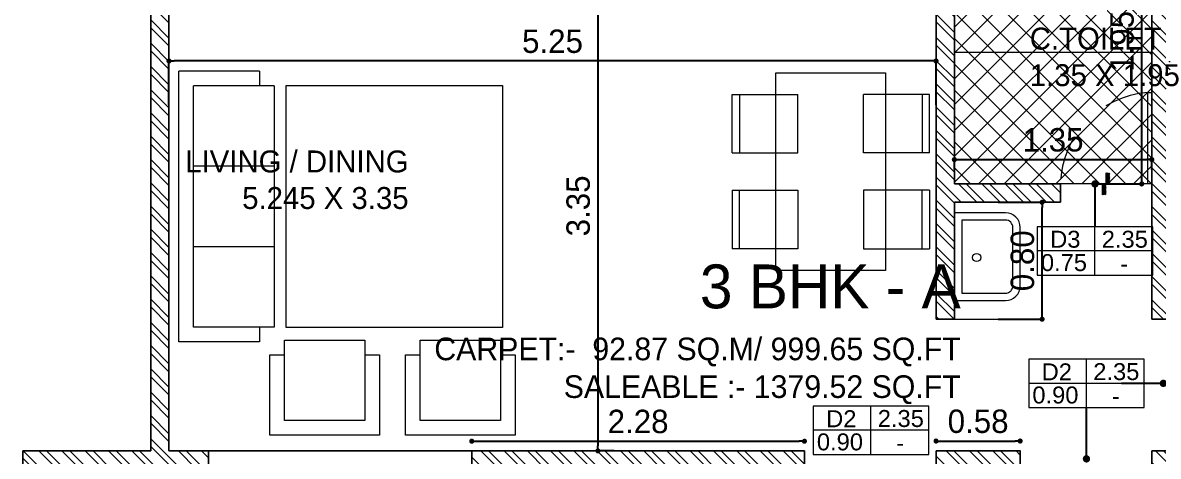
# Model space of a CAD drawing. Header units: metres. Extents: x 494 to 1845, y -666 to 1061.
# Drawn here: x 1821.823 to 1824.378, y 188.966 to 189.941 of the extents above; entities that cross this region are included whole.
import ezdxf

# ---------------------------------------------------------------- set-up
doc = ezdxf.new("R2010")
doc.units = ezdxf.units.M
doc.header["$MEASUREMENT"] = 0
doc.linetypes.add('1', pattern=[0])
doc.linetypes.add('DASHED2', pattern=[0.375, 0.25, -0.125])
doc.layers.get('Defpoints').update_dxf_attribs({"color": 12})
for name, color, linetype in [('A-AREA', 1, 'Continuous'), ('TILE DROP', 180, '1'), ('VDA-TEXT', 250, '1'), ('VDA-WALL BELOW', 8, 'Continuous')]:
    doc.layers.add(name, color=color, linetype=linetype)
for name, color, linetype, lineweight in [('A-Furniture', 8, 'Continuous', 13), ('A-Wall Hatch', 8, 'Continuous', 9), ('DIMENSION', 8, 'Continuous', 5), ('VDA-DOOR', 23, 'Continuous', 5), ('VDA-DW TAGS', 4, 'Continuous', 9), ('VDA-FURNITURE', 8, 'Continuous', 13), ('VDA-HATCH', 8, 'Continuous', 9), ('VDA-PLUMBING', 8, 'Continuous', 13), ('VDA-WALL', 250, 'Continuous', 25)]:
    doc.layers.add(name, color=color, linetype=linetype, lineweight=lineweight)
doc.styles.add('arial', font='arial.ttf', dxfattribs={"height": 0.3})
doc.styles.add('RS', font='GOTHIC.TTF')
doc.styles.get("Standard").update_dxf_attribs({"font": 'arial.ttf'})
doc.dimstyles.new('SMALL-1', dxfattribs={"dimtxt": 0.16, "dimasz": 0.035, "dimexe": 0, "dimexo": 0.1, "dimgap": 0.05, "dimtad": 1, "dimzin": 0, "dimdsep": 46, "dimtxsty": 'RS', "dimblk": 'DOT', "dimcen": 2.5, "dimclrd": 256, "dimclre": 256, "dimclrt": 5, "dimadec": 0, "dimazin": 0, "dimtfac": 1, "dimtdec": 3, "dimtofl": 0, "dimtmove": 0, "dimatfit": 3, "dimfxl": 0, "dimtolj": 1, "dimtzin": 0, "dimarcsym": 0})
pattern_1 = [(135, (-4e-16, 0.375), (-0.00441942, -0.00441942), [])]

# ---------------------------------------------------------------- blocks, each defined once
blk = doc.blocks.new('zw$DD4')
at = {"layer": 'A-Furniture', "extrusion": (1.20478e-06, -1.51523e-06, 1)}
for p, q in [((0.3, 1.3525), (0.3, 0)), ((1.05, 1.3525), (0.3, 1.3525)), ((1.05, 0), (1.05, 1.3525)), ((0.45, 1.2033), (0, 1.2033)), ((0, 0.8033), (0, 1.2033)), ((0.05, 1.2033), (0.05, 0.8033)), ((0.45, 0.8033), (0.45, 1.2033)), ((0.9, 0.8033), (0.9, 1.2033)), ((0.9, 1.2033), (1.35, 1.2033)), ((1.3, 1.2033), (1.3, 0.8033)), ((1.35, 0.8033), (1.35, 1.2033)), ((0, 0.8033), (0.45, 0.8033)), ((1.35, 0.8033), (0.9, 0.8033)), ((0, 0.5473), (0.45, 0.5473)), ((0, 0.5473), (0, 0.1473)), ((0.05, 0.1473), (0.05, 0.5473)), ((0.45, 0.5473), (0.45, 0.1473)), ((1.35, 0.5473), (0.9, 0.5473)), ((0.9, 0.5473), (0.9, 0.1473)), ((1.3, 0.1473), (1.3, 0.5473)), ((1.35, 0.5473), (1.35, 0.1473)), ((0, 0.1473), (0.45, 0.1473)), ((1.35, 0.1473), (0.9, 0.1473)), ((0.3, 0), (1.05, 0))]:
    blk.add_line(p, q, dxfattribs=at)
blk = doc.blocks.new('zw$FFF1')
at = {"layer": 'A-Furniture', "color": 8, "extrusion": (1.51523e-06, 1.20478e-06, 1)}
for p, q in [((0.6213, 2.4887), (0.6212, 1.9389)), ((1.3713, 2.4887), (0.6213, 2.4887)), ((1.3712, 1.9387), (1.3713, 2.4887)), ((2.299, 2.4887), (1.549, 2.4887)), ((1.549, 2.4887), (1.549, 1.9389)), ((2.299, 1.9387), (2.299, 2.4887)), ((1.2712, 2.3887), (0.7212, 2.3887)), ((0.7212, 2.3887), (0.7212, 1.8387)), ((1.2712, 1.8387), (1.2712, 2.3887)), ((2.199, 2.3887), (1.649, 2.3887)), ((1.649, 2.3887), (1.649, 1.8387)), ((2.199, 1.8387), (2.199, 2.3887)), ((0.6212, 1.9389), (0.7214, 1.9387)), ((0.7214, 1.9387), (0.7212, 1.9387)), ((1.2712, 1.9387), (1.3712, 1.9387)), ((1.549, 1.9389), (1.6491, 1.9387)), ((1.6491, 1.9387), (1.649, 1.9387)), ((2.199, 1.9387), (2.299, 1.9387)), ((0.7212, 1.8387), (1.2712, 1.8387)), ((1.649, 1.8387), (2.199, 1.8387))]:
    blk.add_line(p, q, dxfattribs=at)
at = {"layer": 'A-Furniture', "color": 8, "extrusion": (1.51523e-06, -1.20478e-06, 1)}
for p, q in [((0.55, 1.85), (0, 1.85)), ((0, 1.85), (0, 0)), ((0.55, 1.75), (0.55, 1.85)), ((0.65, 1.75), (0.1, 1.75)), ((0.1, 1.75), (0.1, 0.1)), ((0.65, 0.1), (0.65, 1.75)), ((2.2125, 1.7528), (0.7328, 1.7528)), ((0.7328, 1.7528), (0.7328, 0.0973)), ((2.2126, 0.0973), (2.2125, 1.7528)), ((0.65, 1.2), (0.1, 1.2)), ((0.65, 0.65), (0.1, 0.65)), ((0.65, 0.1), (0.1, 0.1)), ((0.55, 0), (0.55, 0.1)), ((0.7328, 0.0973), (2.2126, 0.0973)), ((0.55, 0), (0, 0))]:
    blk.add_line(p, q, dxfattribs=at)
blk = doc.blocks.new('zw$FB86')
at = {"layer": 'VDA-FURNITURE'}
for points in [[(0, 0.45), (0, 0.1, 0.414214), (0.1, 0), (0.5, 0, 0.414214), (0.6, 0.1), (0.6, 0.45)], [(0.05, 0.4), (0.05, 0.1, 0.414214), (0.1, 0.05), (0.5, 0.05, 0.414214), (0.55, 0.1), (0.55, 0.4)]]:
    blk.add_lwpolyline(points, format="xyb", close=True, dxfattribs=at)
blk.add_circle((0.2942, 0.2973), 0.0278, dxfattribs=at)
blk = doc.blocks.new('zw$F1DC')
at = {"layer": 'VDA-DOOR'}
for p, q in [((0, 0), (0, 0.9)), ((0, 0.038), (0.9, 0.038)), ((0, 0), (0.9, 0)), ((0.9, 0.038), (0.9, 0))]:
    blk.add_line(p, q, dxfattribs=at).dxf.unprotected_set("ltscale", 0)
at = {"layer": 'VDA-DOOR', "linetype": 'DASHED2', "ltscale": 0.3}
blk.add_arc((-0.028, -0.03), 0.931, 4.2128, 88.2563, dxfattribs=at)
blk = doc.blocks.new('zw$AB1F')
at = {"layer": 'VDA-DOOR', "xscale": 1.111111111003124, "yscale": 1.111111111003124, "zscale": 1.111111111003124, "rotation": 90.00000000080222}
blk.add_blockref('zw$F1DC', (1, 0), dxfattribs=at)
blk = doc.blocks.new('_Dot')
at = {"color": 0, "linetype": 'ByBlock', "lineweight": -2}
blk.add_line((-0.5, 0), (-1, 0), dxfattribs=at)
at = {"color": 0, "linetype": 'ByBlock', "const_width": 0.5}
blk.add_lwpolyline([(-0.25, 0, 1), (0.25, 0, 1)], format="xyb", close=True, dxfattribs=at)
blk = doc.blocks.new('*D1128')
at = {"layer": 'Defpoints', "color": 0, "transparency": 16777216}
for p in [(-3.575, 2.45), (-3.7875, -0.9), (-3.575, -0.9)]:
    blk.add_point(p, dxfattribs=at)
at = {"layer": 'DIMENSION', "lineweight": -2, "transparency": 16777216}
for p, q in [((-3.675, 2.45), (-3.7875, 2.45)), ((-3.7875, 2.415), (-3.7875, -0.865)), ((-3.675, -0.9), (-3.7875, -0.9))]:
    blk.add_line(p, q, dxfattribs=at)
at = {"layer": 'DIMENSION', "lineweight": -2, "transparency": 16777216, "xscale": 0.035, "yscale": 0.035, "zscale": 0.035}
for p, rotation in [((-3.7875, 2.45), 90), ((-3.7875, -0.9), 270)]:
    blk.add_blockref('_Dot', p, dxfattribs=dict(at, rotation=rotation))
at = {"layer": 'DIMENSION', "color": 5, "transparency": 16777216, "insert": (-3.9215, 0.775), "char_height": 0.16, "attachment_point": 5, "rotation": 90, "style": 'RS'}
blk.add_mtext('\\A1;3.35', dxfattribs=at)
blk = doc.blocks.new('*D1129')
at = {"layer": 'Defpoints', "color": 0, "transparency": 16777216}
for p in [(-6.72, 1.7658), (-6.72, 0), (-1.475, 0)]:
    blk.add_point(p, dxfattribs=at)
at = {"layer": 'DIMENSION', "lineweight": -2, "transparency": 16777216}
for p, q in [((-6.72, 1.4658), (-6.72, 1.7658)), ((-1.51, 1.7658), (-6.685, 1.7658)), ((-1.475, 1.4658), (-1.475, 1.7658))]:
    blk.add_line(p, q, dxfattribs=at)
at = {"layer": 'DIMENSION', "lineweight": -2, "transparency": 16777216, "xscale": 0.035, "yscale": 0.035, "zscale": 0.035, "rotation": 180}
blk.add_blockref('_Dot', (-6.72, 1.7658), dxfattribs=at)
at = {"layer": 'DIMENSION', "lineweight": -2, "transparency": 16777216, "xscale": 0.035, "yscale": 0.035, "zscale": 0.035}
blk.add_blockref('_Dot', (-1.475, 1.7658), dxfattribs=at)
at = {"layer": 'DIMENSION', "color": 5, "transparency": 16777216, "insert": (-4.0975, 1.8999), "char_height": 0.16, "attachment_point": 5, "style": 'RS'}
blk.add_mtext('\\A1;5.25', dxfattribs=at)
blk = doc.blocks.new('*D1130')
at = {"layer": 'Defpoints', "color": 0, "transparency": 16777216}
for p in [(-2.375, -0.8341), (-4.65, -0.9), (-2.375, -0.9)]:
    blk.add_point(p, dxfattribs=at)
at = {"layer": 'DIMENSION', "lineweight": -2, "transparency": 16777216}
for p, q in [((-4.65, -0.8341), (-4.65, -0.8341)), ((-4.615, -0.8341), (-2.41, -0.8341)), ((-2.375, -0.8341), (-2.375, -0.8341))]:
    blk.add_line(p, q, dxfattribs=at)
at = {"layer": 'DIMENSION', "lineweight": -2, "transparency": 16777216, "xscale": 0.035, "yscale": 0.035, "zscale": 0.035, "rotation": 180}
blk.add_blockref('_Dot', (-4.65, -0.8341), dxfattribs=at)
at = {"layer": 'DIMENSION', "lineweight": -2, "transparency": 16777216, "xscale": 0.035, "yscale": 0.035, "zscale": 0.035}
blk.add_blockref('_Dot', (-2.375, -0.8341), dxfattribs=at)
at = {"layer": 'DIMENSION', "color": 5, "transparency": 16777216, "insert": (-3.5125, -0.7), "char_height": 0.16, "attachment_point": 5, "style": 'RS'}
blk.add_mtext('\\A1;2.28', dxfattribs=at)
blk = doc.blocks.new('*D1133')
at = {"layer": 'Defpoints', "color": 0, "transparency": 16777216}
for p in [(-1.35, 2.875), (-0.0687, 2.875), (-1.35, 0.925)]:
    blk.add_point(p, dxfattribs=at)
at = {"layer": 'DIMENSION', "lineweight": -2, "transparency": 16777216}
for p, q in [((-0.3687, 2.875), (-0.0687, 2.875)), ((-0.0687, 0.96), (-0.0687, 2.84)), ((-0.3687, 0.925), (-0.0687, 0.925))]:
    blk.add_line(p, q, dxfattribs=at)
at = {"layer": 'DIMENSION', "lineweight": -2, "transparency": 16777216, "xscale": 0.035, "yscale": 0.035, "zscale": 0.035}
for p, rotation in [((-0.0687, 2.875), 90), ((-0.0687, 0.925), 270)]:
    blk.add_blockref('_Dot', p, dxfattribs=dict(at, rotation=rotation))
at = {"layer": 'DIMENSION', "color": 5, "transparency": 16777216, "insert": (-0.2027, 1.9), "char_height": 0.16, "attachment_point": 5, "rotation": 90, "style": 'RS'}
blk.add_mtext('\\A1;1.95', dxfattribs=at)
blk = doc.blocks.new('*D1134')
at = {"layer": 'Defpoints', "color": 0, "transparency": 16777216}
for p in [(0, 1.0917), (-1.35, 0.925), (0, 0.925)]:
    blk.add_point(p, dxfattribs=at)
at = {"layer": 'DIMENSION', "lineweight": -2, "transparency": 16777216}
for p, q in [((-1.35, 1.025), (-1.35, 1.0917)), ((-1.315, 1.0917), (-0.035, 1.0917)), ((0, 1.025), (0, 1.0917))]:
    blk.add_line(p, q, dxfattribs=at)
at = {"layer": 'DIMENSION', "lineweight": -2, "transparency": 16777216, "xscale": 0.035, "yscale": 0.035, "zscale": 0.035, "rotation": 180}
blk.add_blockref('_Dot', (-1.35, 1.0917), dxfattribs=at)
at = {"layer": 'DIMENSION', "lineweight": -2, "transparency": 16777216, "xscale": 0.035, "yscale": 0.035, "zscale": 0.035}
blk.add_blockref('_Dot', (0, 1.0917), dxfattribs=at)
at = {"layer": 'DIMENSION', "color": 5, "transparency": 16777216, "insert": (-0.675, 1.2257), "char_height": 0.16, "attachment_point": 5, "style": 'RS'}
blk.add_mtext('\\A1;1.35', dxfattribs=at)
blk = doc.blocks.new('*D1135')
at = {"layer": 'Defpoints', "color": 0, "transparency": 16777216}
for p in [(-1.35, 0.8), (-0.75, 0.8), (-1.35, 0)]:
    blk.add_point(p, dxfattribs=at)
at = {"layer": 'DIMENSION', "lineweight": -2, "transparency": 16777216}
for p, q in [((-1.05, 0.8), (-0.75, 0.8)), ((-0.75, 0.035), (-0.75, 0.765)), ((-1.05, 0), (-0.75, 0))]:
    blk.add_line(p, q, dxfattribs=at)
at = {"layer": 'DIMENSION', "lineweight": -2, "transparency": 16777216, "xscale": 0.035, "yscale": 0.035, "zscale": 0.035}
for p, rotation in [((-0.75, 0.8), 90), ((-0.75, 0), 270)]:
    blk.add_blockref('_Dot', p, dxfattribs=dict(at, rotation=rotation))
at = {"layer": 'DIMENSION', "color": 5, "transparency": 16777216, "insert": (-0.884, 0.4), "char_height": 0.16, "attachment_point": 5, "rotation": 90, "style": 'RS'}
blk.add_mtext('\\A1;0.80', dxfattribs=at)
blk = doc.blocks.new('*D1142')
at = {"layer": 'Defpoints', "color": 0, "transparency": 16777216}
for p in [(-0.9, -0.8328), (-1.475, -0.9), (-0.9, -0.9)]:
    blk.add_point(p, dxfattribs=at)
at = {"layer": 'DIMENSION', "lineweight": -2, "transparency": 16777216}
for p, q in [((-1.475, -0.8328), (-1.475, -0.8328)), ((-1.44, -0.8328), (-0.935, -0.8328)), ((-0.9, -0.8328), (-0.9, -0.8328))]:
    blk.add_line(p, q, dxfattribs=at)
at = {"layer": 'DIMENSION', "lineweight": -2, "transparency": 16777216, "xscale": 0.035, "yscale": 0.035, "zscale": 0.035, "rotation": 180}
blk.add_blockref('_Dot', (-1.475, -0.8328), dxfattribs=at)
at = {"layer": 'DIMENSION', "lineweight": -2, "transparency": 16777216, "xscale": 0.035, "yscale": 0.035, "zscale": 0.035}
blk.add_blockref('_Dot', (-0.9, -0.8328), dxfattribs=at)
at = {"layer": 'DIMENSION', "color": 5, "transparency": 16777216, "insert": (-1.1875, -0.6987), "char_height": 0.16, "attachment_point": 5, "style": 'RS'}
blk.add_mtext('\\A1;0.58', dxfattribs=at)
blk = doc.blocks.new('D2 F')
at = {"layer": 'VDA-DW TAGS'}
for p, q in [((1526.932, 317.9785), (1526.932, 318.3094)), ((1527.3267, 318.144), (1526.537, 318.144))]:
    blk.add_line(p, q, dxfattribs=at)
blk.add_lwpolyline([(1527.3267, 318.3094), (1526.537, 318.3094), (1526.537, 317.9785), (1527.3267, 317.9785)], close=True, dxfattribs=at)
at = {"layer": 'VDA-DW TAGS', "attachment_point": 8, "style": 'arial'}
for s, insert, char_height, width in [('D2', (1526.7293, 318.1646), 0.11598, 0.282293), ('2.35', (1527.1361, 318.1646), 0.11598, 0.282293), ('0.90', (1526.7198, 318.0048), 0.11598, 0.27584), ('-', (1527.1322, 317.9992), 0.116, 0.366174)]:
    blk.add_mtext(s, dxfattribs=dict(at, insert=insert, char_height=char_height, width=width))
blk = doc.blocks.new('D3 F')
at = {"layer": 'VDA-DW TAGS'}
for p, q in [((1526.9357, 319.9002), (1526.9357, 320.2311)), ((1527.3304, 320.0657), (1526.5407, 320.0657))]:
    blk.add_line(p, q, dxfattribs=at)
blk.add_lwpolyline([(1527.3304, 320.2311), (1526.5407, 320.2311), (1526.5407, 319.9002), (1527.3304, 319.9002)], close=True, dxfattribs=at)
at = {"layer": 'VDA-DW TAGS', "attachment_point": 8, "style": 'arial'}
for s, insert, char_height, width in [('D3', (1526.733, 320.0863), 0.11598, 0.282293), ('2.35', (1527.1398, 320.0863), 0.11598, 0.282293), ('0.75', (1526.7235, 319.9266), 0.11598, 0.27584), ('-', (1527.1359, 319.9209), 0.116, 0.366174)]:
    blk.add_mtext(s, dxfattribs=dict(at, insert=insert, char_height=char_height, width=width))
blk = doc.blocks.new('TT-level diff-flat-14')
at = {"layer": 'TILE DROP'}
h = blk.add_hatch(dxfattribs=at)
h.set_pattern_fill('ANSI31', color=256, scale=0.05, angle=90, style=0)
h.set_pattern_definition(pattern_1)
h.paths.add_polyline_path([(-0.075, 0.025), (-0.075, 0), (0, 0), (0, 0.025)])
h = blk.add_hatch(dxfattribs=at)
h.set_pattern_fill('ANSI31', color=256, scale=0.05, angle=90, style=0)
h.set_pattern_definition(pattern_1)
h.paths.add_polyline_path([(0, 0), (0, -0.025), (0.075, -0.025), (0.075, 0)])
for points in [[(0, 0), (-0.075, 0)], [(0.075, -0.025), (0, -0.025), (0, 0), (-0.075, 0)]]:
    blk.add_lwpolyline(points, dxfattribs=at)
blk = doc.blocks.new('SDFDSFD')
at = {"layer": 'A-Wall Hatch', "ltscale": 0.1}
h = blk.add_hatch(dxfattribs=at)
h.set_pattern_fill('ANSI32', color=256, scale=0.3, angle=270)
h.set_pattern_definition([(315, (-5.7694, -2.32693), (0.0795495, 0.0795495), []), (315, (-5.7694, -2.37996), (0.0795495, 0.0795495), [])])
h.paths.add_polyline_path([(-3.575, 2.575), (-5.245, 2.575), (-5.245, 5.25), (-1.35, 5.25), (-1.35, 5.375), (-6.845, 5.375), (-6.845, 5.25), (-5.37, 5.25), (-5.37, 4.05), (-5.72, 4.05), (-5.72, 3.925), (-5.37, 3.925), (-5.37, 2.575), (-5.72, 2.575), (-5.72, 2.45), (-3.575, 2.45)])
h.paths.add_polyline_path([(-7.72, -2.95), (-7.72, -0.9), (-6.845, -0.9), (-6.845, 4.05), (-6.72, 4.05), (-6.72, -0.9), (-6.45, -0.9), (-6.45, -1.025), (-7.595, -1.025), (-7.595, -2.95)])
h.paths.add_polyline_path([(-2.375, -0.9), (-4.65, -0.9), (-4.65, -4.5), (-4.525, -4.5), (-4.525, -1.025), (-2.375, -1.025)])
h.paths.add_polyline_path([(-0.975, 2.9999), (-0.9809, 2.9999), (-1.35, 3), (-1.35, 4.05), (-1.475, 4.05), (-1.475, 3), (-2.375, 3), (-2.375, 2.45), (-2.25, 2.45), (-2.25, 2.875), (-1.475, 2.875), (-1.475, 0), (-1.35, 0), (-1.35, 0.8), (-0.625, 0.8), (-0.625, 0.925), (-1.35, 0.925), (-1.35, 2.875), (-0.975, 2.875)])
h.paths.add_polyline_path([(2.675, 3), (1.025, 3), (1.025, 4.35), (1.975, 4.35), (1.975, 4.4749), (0.9, 4.475), (0.9, 3), (-0.375, 3), (-0.375, 2.875), (2.675, 2.875)])
h.paths.add_polyline_path([(-0.625, -1.925), (-1.35, -1.925), (-1.35, -1.025), (-0.9, -1.025), (-0.9, -0.9), (-1.475, -0.9), (-1.475, -4.5), (-0.975, -4.5), (-0.975, -4.3751), (-0.9809, -4.3751), (-1.35, -4.375), (-1.35, -2.05), (-0.625, -2.05)])
h.paths.add_polyline_path([(3.55, 4.475), (2.575, 4.475), (2.575, 4.35), (3.425, 4.35), (3.425, 3), (3.55, 3)])
h.paths.add_polyline_path([(0.125, -1.925), (0, -1.925), (0, -4.375), (-0.375, -4.375), (-0.375, -4.5), (0.125, -4.5)])
h.paths.add_polyline_path([(0.125, 2.875), (0, 2.875), (0, 0), (0.125, 0)])
h.paths.add_polyline_path([(4.875, 3), (3.55, 3), (3.55, 2.875), (4.875, 2.875)])
h.paths.add_polyline_path([(3.55, 3), (3.425, 3), (3.425, 2.875), (3.55, 2.875)])
h.paths.add_polyline_path([(3.55, 0.1125), (3.425, 0.1125), (3.425, -0.9), (0, -0.9), (0, -1.025), (3.425, -1.025), (3.425, -4.5), (3.55, -4.5), (3.55, -1.025), (4.875, -1.025), (4.875, -0.9), (3.55, -0.9)])
h.paths.add_polyline_path([(3.425, 1.9125), (3.55, 1.9125), (3.55, 2.875), (3.425, 2.875)])
at = {"layer": 'VDA-HATCH'}
h = blk.add_hatch(dxfattribs=at)
h.set_pattern_fill('ANSI37', color=43)
h.set_pattern_definition([(45, (-42536.25676, 14913.54795), (-0.08838834765, 0.08838834765), []), (135, (-42536.25676, 14913.54795), (-0.08838834765, -0.08838834765), [])])
h.paths.add_polyline_path([(1.025, 3), (3.425, 3), (3.425, 4.35), (1.025, 4.35)])
h.paths.add_polyline_path([(-1.35, -2.05), (0, -2.05), (0, -4.3751), (-1.35, -4.3751)])
h.paths.add_polyline_path([(0, 2.875), (-1.35, 2.875), (-1.35, 0.925), (0, 0.925)])
blk.add_line((-6.45, -0.9), (-6.45, -1.025))
blk.add_lwpolyline([(-1.475, -0.9), (-0.9, -0.9), (-0.9, -1.025), (-1.35, -1.025), (-1.35, -1.925), (-0.625, -1.925), (-0.625, -2.05), (-1.35, -2.05), (-1.35, -4.375), (-0.975, -4.375), (-0.975, -4.5), (-1.475, -4.5), (-1.475, -0.9)])
at = {"layer": 'A-AREA'}
blk.add_lwpolyline([(-6.72, -0.9), (-6.72, 4.05), (-6.845, 4.05), (-6.845, 5.25), (-5.72, 5.25), (-5.245, 5.25), (-1.475, 5.25)], dxfattribs=at)
at = {"layer": 'VDA-FURNITURE'}
for p, q in [((0, 1.825), (-1.35, 1.825)), ((-0.75, 0.8), (-0.75, 0)), ((-1.35, 0), (-0.75, 0))]:
    blk.add_line(p, q, dxfattribs=at)
at = {"layer": 'VDA-WALL'}
for p, q in [((-6.845, 4.05), (-6.845, -0.9)), ((-6.72, 4.05), (-6.72, -0.9)), ((-1.475, 0), (-1.475, 2.875)), ((-1.35, 0.925), (-1.35, 2.875)), ((0, 0), (0, 2.875)), ((-1.35, 0.925), (-0.625, 0.925)), ((-0.625, 0.8), (-0.625, 0.925)), ((-1.35, 0), (-1.35, 0.8)), ((-1.35, 0.8), (-0.625, 0.8)), ((-1.35, 0), (-1.475, 0)), ((0.125, 0), (0, 0)), ((-7.72, -2.95), (-7.72, -0.9)), ((-6.845, -0.9), (-7.72, -0.9)), ((-6.45, -0.9), (-6.72, -0.9)), ((-2.375, -0.9), (-4.65, -0.9)), ((-4.65, -4.5), (-4.65, -0.9)), ((-2.375, -1.025), (-2.375, -0.9)), ((-1.475, -4.5), (-1.475, -0.9)), ((-0.9, -0.9), (-1.475, -0.9)), ((-0.9, -1.025), (-0.9, -0.9)), ((0, -1.025), (0, -0.9)), ((3.425, -0.9), (0, -0.9))]:
    blk.add_line(p, q, dxfattribs=at)
at = {"layer": 'VDA-WALL BELOW'}
blk.add_line((-4.65, -0.9), (-6.45, -0.9), dxfattribs=at)
at = {"rotation": 270.0000000000001}
blk.add_blockref('TT-level diff-flat-14', (-0.3125, 0.925, 0.0001), dxfattribs=at)
at = {"layer": 'VDA-DOOR', "extrusion": (-0.00030461, -0.000129473, 1), "xscale": 0.6249926852213519, "yscale": 0.6249926852213519, "zscale": 0.6249926852213519, "rotation": 359.9999977403969}
blk.add_blockref('zw$AB1F', (-0.625, 0.925, 0.0001), dxfattribs=at)
at = {"layer": 'VDA-FURNITURE', "extrusion": (4.36827e-06, 5.81046e-06, 1), "xscale": -1, "rotation": 179.9999997265776}
for name, p in [('zw$FFF1', (-6.6519, 1.6959, 0)), ('zw$DD4', (-2.8702, 1.6849, 0))]:
    blk.add_blockref(name, p, dxfattribs=at)
at = {"layer": 'VDA-HATCH'}
for name, p in [('D3 F', (-1527.3243, -319.5988, 0.0001)), ('D2 F', (-1527.3788, -318.5824)), ('D2 F', (-1528.8522, -318.903))]:
    blk.add_blockref(name, p, dxfattribs=at)
at = {"layer": 'VDA-PLUMBING', "rotation": 89.9999997262741}
blk.add_blockref('zw$FB86', (-0.9, 0.128), dxfattribs=at)
at = {"layer": 'VDA-TEXT', "extrusion": (4.36827e-06, 5.81046e-06, 1), "char_height": 0.15, "width": 1.314504061156185e-11, "text_direction": (1, 0, -4e-06), "style": 'arial'}
for s, insert, attachment_point in [('{\\fCentury Gothic|b0|i0|c0|p34;C.TOILET  }\\P{\\fCentury Gothic|b0|i0|c0|p34;1.35 X 1.95}', (-0.8343, 1.994), 1), ('\\pi0.77845;{\\fCentury Gothic|b0|i0|c0|p34;LIVING / DINING }\\P\\pi1.00947;{\\fCentury Gothic|b0|i0|c0|p34;5.245 X 3.35}', (-5.0818, 1.1539), 3)]:
    blk.add_mtext(s, dxfattribs=dict(at, insert=insert, attachment_point=attachment_point))
at = {"layer": 'VDA-TEXT', "color": 1, "extrusion": (4.36827e-06, 5.81046e-06, 1), "insert": (-1.3065, 0.3745), "char_height": 0.154743, "width": 3.915188, "attachment_point": 3, "text_direction": (1, 0, -4e-06)}
blk.add_mtext('\\pt10;{\\fCentury Gothic|b0|i0|c0|p34;\\H1.93869x;\\C5;3 BHK - A}\\P\\pt10;{\\fCentury Gothic|b0|i0|c0|p34;\\H1.00000x;CARPET:-  92.87 SQ.M/ 999.65 SQ.FT}\\P\\pt10;{\\fCentury Gothic|b0|i0|c0|p34;\\H1.00000x;SALEABLE :- 1379.52 SQ.FT }', dxfattribs=at)
at = {"layer": 'DIMENSION'}
for base, p1, p2, picture, middle in [((-0.0687, 2.875), (-1.35, 0.925), (-1.35, 2.875), '*D1133', (-0.2027, 1.9)), ((-3.7875, -0.9), (-3.575, 2.45), (-3.575, -0.9), '*D1128', (-3.9215, 0.775))]:
    dim = blk.add_linear_dim(base=base, p1=p1, p2=p2, angle=90, dimstyle='SMALL-1', dxfattribs=at)
    dim.commit()
    dim.dimension.update_dxf_attribs({"geometry": picture, "text_midpoint": middle})
for base, p1, p2, picture, middle in [((-6.72, 1.7658423334), (-1.475, 0), (-6.72, 0), '*D1129', (-4.0975, 1.8998668066)), ((0, 1.0917), (-1.35, 0.925), (0, 0.925, 0.0002), '*D1134', (-0.675, 1.2257)), ((-2.375, -0.8340680498), (-4.65, -0.9), (-2.375, -0.9), '*D1130', (-3.5125, -0.7000435767))]:
    dim = blk.add_linear_dim(base=base, p1=p1, p2=p2, dimstyle='SMALL-1', dxfattribs=at)
    dim.commit()
    dim.dimension.update_dxf_attribs({"geometry": picture, "text_midpoint": middle})
dim = blk.add_linear_dim(base=(-0.75, 0.8), p1=(-1.35, 0), p2=(-1.35, 0.8), angle=90, dimstyle='SMALL-1', dxfattribs=at)
dim.commit()
dim.dimension.update_dxf_attribs({"geometry": '*D1135', "text_midpoint": (-0.75, 0.4), "dimtype": 160})
dim = blk.add_linear_dim(base=(-0.9, -0.8327683612), p1=(-1.475, -0.9), p2=(-0.9, -0.9), dimstyle='SMALL-1', dxfattribs=at)
dim.commit()
dim.dimension.update_dxf_attribs({"geometry": '*D1142', "text_midpoint": (-1.1875, -0.8327683612), "dimtype": 160})
for points in [[(-0.3885, 0.925, 0.0001), (-0.3886, 0.6323, 0.0001)], [(0.0787, -0.4385), (-0.2073, -0.4385)], [(-0.4468, -0.9549), (-0.4468, -0.6039)]]:
    blk.add_leader(points, dimstyle='SMALL-1', override={"dimasz": 0.05, "dimclrd": 4, "dimldrblk": 'Dot'}, dxfattribs=at)

msp = doc.modelspace()

# ---------------------------------------------------------------- block references
at = {"lineweight": 30, "xscale": 0.3290714973572597, "yscale": 0.3290714973572597, "zscale": 0.3290714973572597}
msp.add_blockref('SDFDSFD', (1824.3638, 189.274), dxfattribs=at)

doc.saveas('drawing.dxf')
